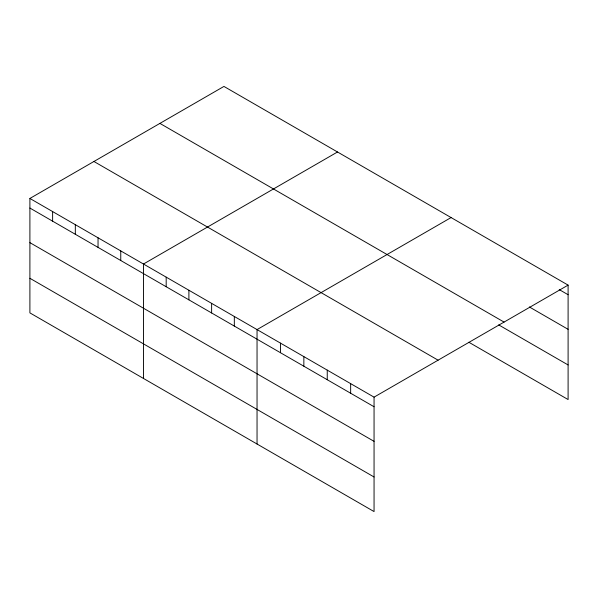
<?xml version="1.0" encoding="UTF-8"?>
<svg xmlns="http://www.w3.org/2000/svg" width="598" height="598" viewBox="0 0 598 598"><rect width="100%" height="100%" fill="white"/><g stroke="black" fill="none" stroke-linecap="round" stroke-linejoin="round"><path stroke-width="0.9" d="M374.056 441.346L374.056 397.147L29.9 198.454L29.9 312.881L374.056 511.574L374.056 441.346L29.9 242.646M468.839 342.243L568.1 399.546L568.1 285.119L223.944 86.426L29.9 198.454M337.511 151.989L143.475 264.024L143.475 378.452M451.086 217.56L257.043 329.595L257.043 444.022M374.056 397.147L568.1 285.119M559.22 289.596L568.1 294.724M529.365 306.953L568.1 329.319M159.905 123.39L504.069 322.09M498.702 324.886L568.1 364.952M93.931 161.482L438.095 360.183M29.9 208.052L374.056 406.752M29.9 278.287L374.056 476.987M350.652 383.639L350.652 393.245M327.248 370.125L327.248 379.73M303.851 356.617L303.851 366.215M280.447 343.103L280.447 352.708M234.326 316.477L234.326 326.082M211.617 303.365L211.617 312.971M188.901 290.247L188.901 299.852M166.184 277.136L166.184 286.741M120.759 250.906L120.759 260.511M98.042 237.795L98.042 247.4M75.326 224.684L75.326 234.281M52.617 211.565L52.617 221.17"/></g></svg>
